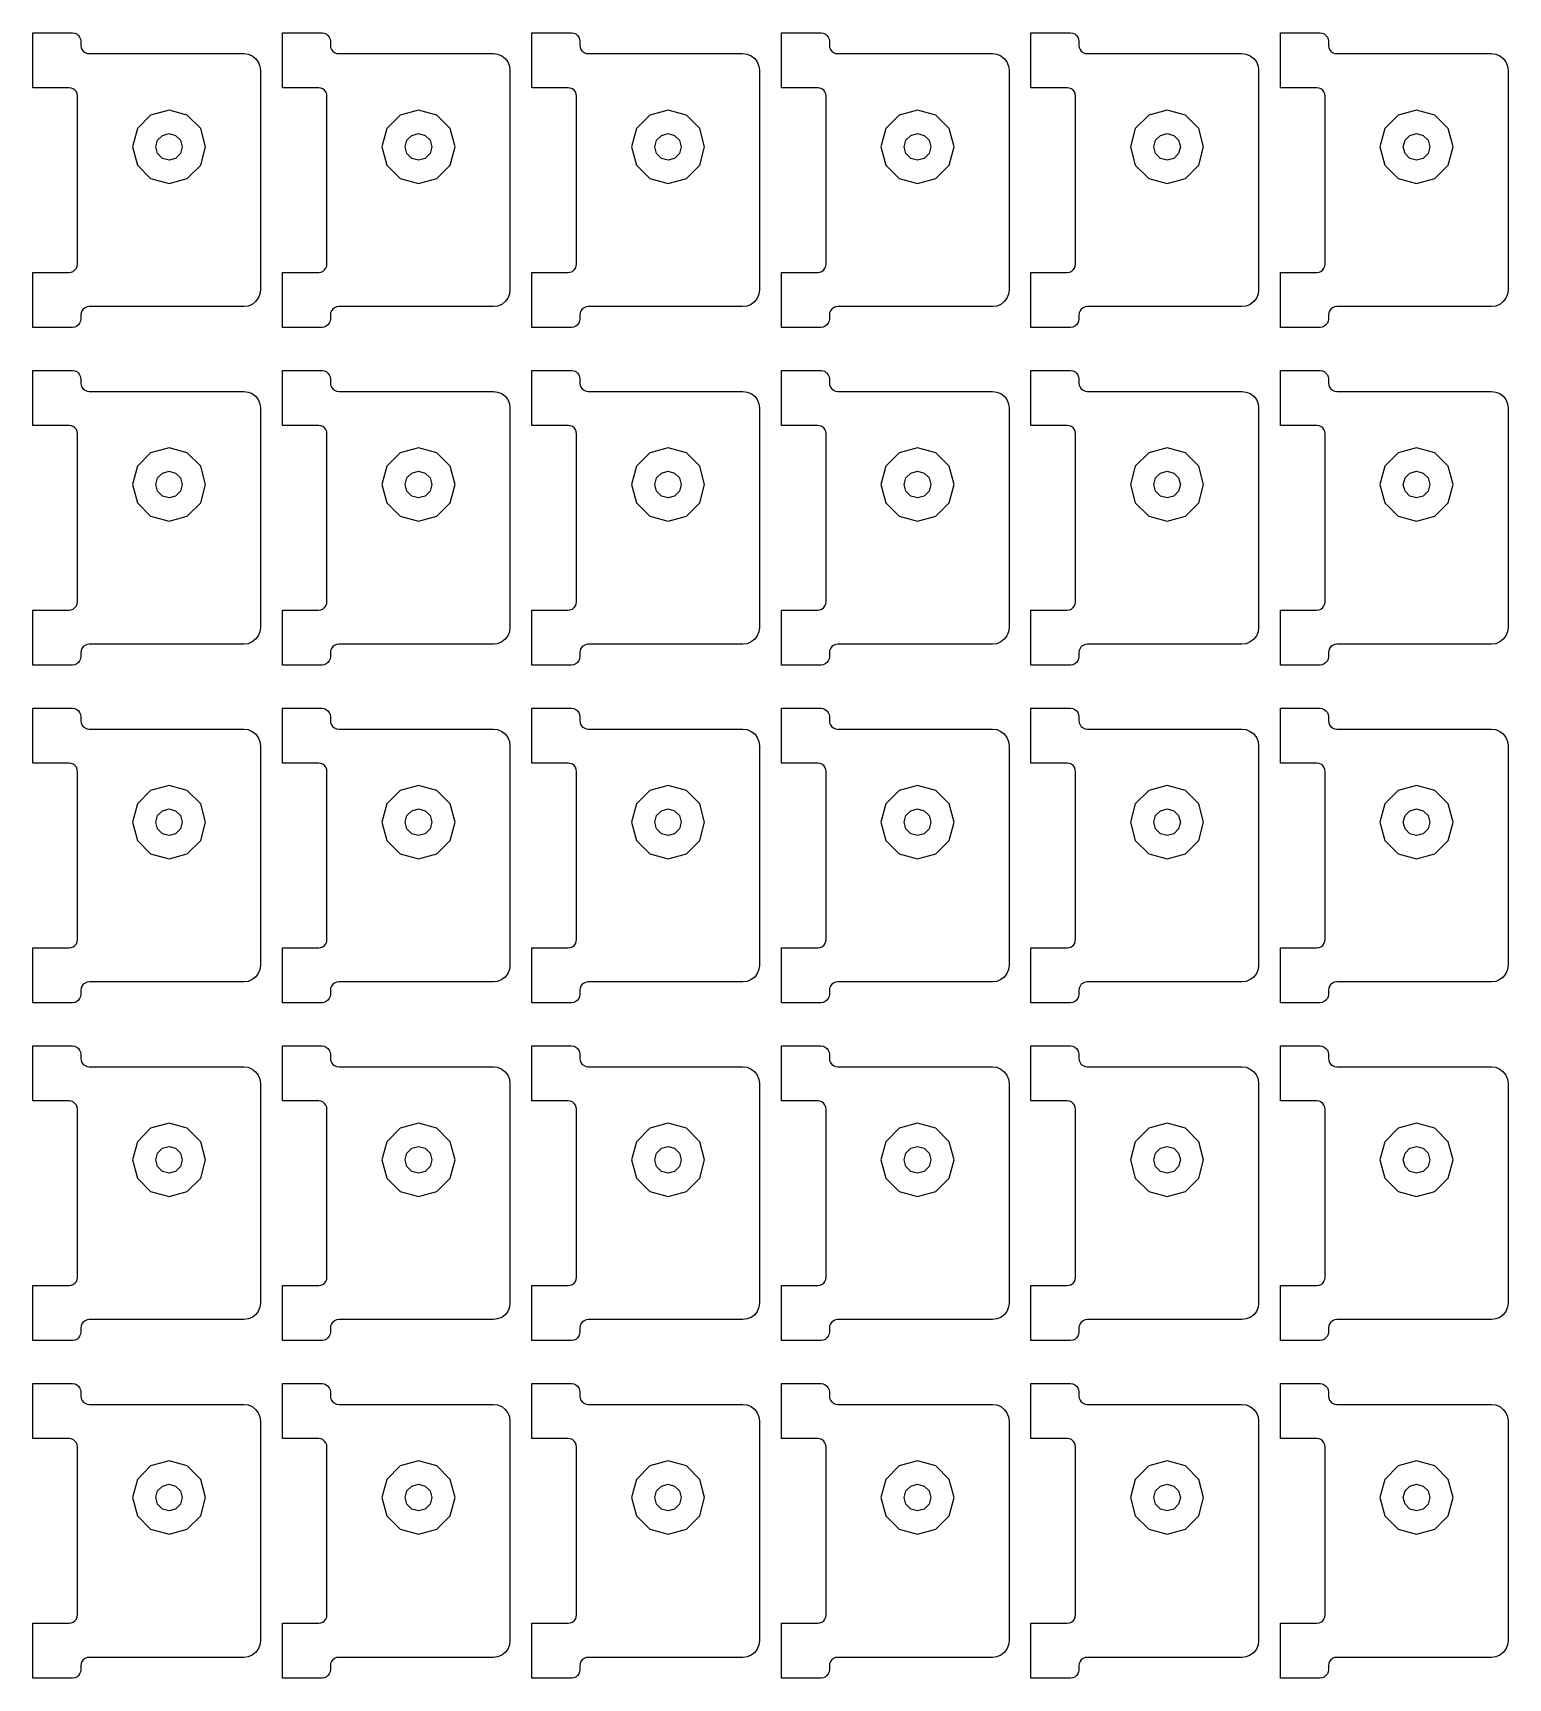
# Model space of a CAD drawing. Extents: x 11 to 212, y 11 to 212.
# Drawn here: x 157 to 167.44, y 85.08 to 96.72 of the extents above; entities that cross this region are included whole.
import ezdxf

# ---------------------------------------------------------------- set-up
doc = ezdxf.new("R2010")
doc.units = 0
doc.layers.add('G', color=7, linetype='continuous')

msp = doc.modelspace()

# ---------------------------------------------------------------- linework, layer by layer
at = {"layer": 'G'}
for points in [[(157.259, 95.024), (157.274, 95.026), (157.288, 95.031), (157.3, 95.041), (157.31, 95.053), (157.316, 95.067), (157.318, 95.082), (157.318, 96.271), (157.316, 96.286), (157.31, 96.3), (157.3, 96.312), (157.288, 96.322), (157.274, 96.327), (157.259, 96.329), (157.002, 96.329), (157.002, 96.718), (157.282, 96.718), (157.298, 96.716), (157.312, 96.71), (157.324, 96.7), (157.333, 96.688), (157.339, 96.674), (157.341, 96.659), (157.341, 96.629), (157.343, 96.614), (157.349, 96.6), (157.358, 96.588), (157.371, 96.578), (157.385, 96.573), (157.4, 96.571), (158.494, 96.571), (158.525, 96.567), (158.553, 96.555), (158.577, 96.536), (158.596, 96.512), (158.608, 96.483), (158.612, 96.453), (158.612, 94.9), (158.608, 94.87), (158.596, 94.841), (158.577, 94.817), (158.553, 94.798), (158.525, 94.786), (158.494, 94.782), (157.4, 94.782), (157.385, 94.78), (157.371, 94.774), (157.358, 94.765), (157.349, 94.753), (157.343, 94.739), (157.341, 94.724), (157.341, 94.694), (157.339, 94.679), (157.333, 94.665), (157.324, 94.653), (157.312, 94.643), (157.298, 94.637), (157.282, 94.635), (157.002, 94.635), (157.002, 95.024)], [(159.024, 95.024), (159.039, 95.026), (159.053, 95.031), (159.065, 95.041), (159.074, 95.053), (159.08, 95.067), (159.082, 95.082), (159.082, 96.271), (159.08, 96.286), (159.074, 96.3), (159.065, 96.312), (159.053, 96.322), (159.039, 96.327), (159.024, 96.329), (158.767, 96.329), (158.767, 96.718), (159.047, 96.718), (159.062, 96.716), (159.076, 96.71), (159.089, 96.7), (159.098, 96.688), (159.104, 96.674), (159.106, 96.659), (159.106, 96.629), (159.108, 96.614), (159.114, 96.6), (159.123, 96.588), (159.135, 96.578), (159.149, 96.573), (159.165, 96.571), (160.259, 96.571), (160.289, 96.567), (160.318, 96.555), (160.342, 96.536), (160.361, 96.512), (160.372, 96.483), (160.376, 96.453), (160.376, 94.9), (160.372, 94.87), (160.361, 94.841), (160.342, 94.817), (160.318, 94.798), (160.289, 94.786), (160.259, 94.782), (159.165, 94.782), (159.149, 94.78), (159.135, 94.774), (159.123, 94.765), (159.114, 94.753), (159.108, 94.739), (159.106, 94.724), (159.106, 94.694), (159.104, 94.679), (159.098, 94.665), (159.089, 94.653), (159.076, 94.643), (159.062, 94.637), (159.047, 94.635), (158.767, 94.635), (158.767, 95.024)], [(160.788, 95.024), (160.803, 95.026), (160.818, 95.031), (160.83, 95.041), (160.839, 95.053), (160.845, 95.067), (160.847, 95.082), (160.847, 96.271), (160.845, 96.286), (160.839, 96.3), (160.83, 96.312), (160.818, 96.322), (160.803, 96.327), (160.788, 96.329), (160.532, 96.329), (160.532, 96.718), (160.812, 96.718), (160.827, 96.716), (160.841, 96.71), (160.853, 96.7), (160.863, 96.688), (160.869, 96.674), (160.871, 96.659), (160.871, 96.629), (160.873, 96.614), (160.878, 96.6), (160.888, 96.588), (160.9, 96.578), (160.914, 96.573), (160.929, 96.571), (162.024, 96.571), (162.054, 96.567), (162.082, 96.555), (162.107, 96.536), (162.125, 96.512), (162.137, 96.483), (162.141, 96.453), (162.141, 94.9), (162.137, 94.87), (162.125, 94.841), (162.107, 94.817), (162.082, 94.798), (162.054, 94.786), (162.024, 94.782), (160.929, 94.782), (160.914, 94.78), (160.9, 94.774), (160.888, 94.765), (160.878, 94.753), (160.873, 94.739), (160.871, 94.724), (160.871, 94.694), (160.869, 94.679), (160.863, 94.665), (160.853, 94.653), (160.841, 94.643), (160.827, 94.637), (160.812, 94.635), (160.532, 94.635), (160.532, 95.024)], [(162.553, 95.024), (162.568, 95.026), (162.582, 95.031), (162.595, 95.041), (162.604, 95.053), (162.61, 95.067), (162.612, 95.082), (162.612, 96.271), (162.61, 96.286), (162.604, 96.3), (162.595, 96.312), (162.582, 96.322), (162.568, 96.327), (162.553, 96.329), (162.296, 96.329), (162.296, 96.718), (162.576, 96.718), (162.592, 96.716), (162.606, 96.71), (162.618, 96.7), (162.627, 96.688), (162.633, 96.674), (162.635, 96.659), (162.635, 96.629), (162.637, 96.614), (162.643, 96.6), (162.653, 96.588), (162.665, 96.578), (162.679, 96.573), (162.694, 96.571), (163.788, 96.571), (163.819, 96.567), (163.847, 96.555), (163.871, 96.536), (163.89, 96.512), (163.902, 96.483), (163.906, 96.453), (163.906, 94.9), (163.902, 94.87), (163.89, 94.841), (163.871, 94.817), (163.847, 94.798), (163.819, 94.786), (163.788, 94.782), (162.694, 94.782), (162.679, 94.78), (162.665, 94.774), (162.653, 94.765), (162.643, 94.753), (162.637, 94.739), (162.635, 94.724), (162.635, 94.694), (162.633, 94.679), (162.627, 94.665), (162.618, 94.653), (162.606, 94.643), (162.592, 94.637), (162.576, 94.635), (162.296, 94.635), (162.296, 95.024)], [(164.318, 95.024), (164.333, 95.026), (164.347, 95.031), (164.359, 95.041), (164.369, 95.053), (164.374, 95.067), (164.376, 95.082), (164.376, 96.271), (164.374, 96.286), (164.369, 96.3), (164.359, 96.312), (164.347, 96.322), (164.333, 96.327), (164.318, 96.329), (164.061, 96.329), (164.061, 96.718), (164.341, 96.718), (164.356, 96.716), (164.371, 96.71), (164.383, 96.7), (164.392, 96.688), (164.398, 96.674), (164.4, 96.659), (164.4, 96.629), (164.402, 96.614), (164.408, 96.6), (164.417, 96.588), (164.429, 96.578), (164.444, 96.573), (164.459, 96.571), (165.553, 96.571), (165.583, 96.567), (165.612, 96.555), (165.636, 96.536), (165.655, 96.512), (165.667, 96.483), (165.671, 96.453), (165.671, 94.9), (165.667, 94.87), (165.655, 94.841), (165.636, 94.817), (165.612, 94.798), (165.583, 94.786), (165.553, 94.782), (164.459, 94.782), (164.444, 94.78), (164.429, 94.774), (164.417, 94.765), (164.408, 94.753), (164.402, 94.739), (164.4, 94.724), (164.4, 94.694), (164.398, 94.679), (164.392, 94.665), (164.383, 94.653), (164.371, 94.643), (164.356, 94.637), (164.341, 94.635), (164.061, 94.635), (164.061, 95.024)], [(166.082, 95.024), (166.098, 95.026), (166.112, 95.031), (166.124, 95.041), (166.133, 95.053), (166.139, 95.067), (166.141, 95.082), (166.141, 96.271), (166.139, 96.286), (166.133, 96.3), (166.124, 96.312), (166.112, 96.322), (166.098, 96.327), (166.082, 96.329), (165.826, 96.329), (165.826, 96.718), (166.106, 96.718), (166.121, 96.716), (166.135, 96.71), (166.147, 96.7), (166.157, 96.688), (166.163, 96.674), (166.165, 96.659), (166.165, 96.629), (166.167, 96.614), (166.173, 96.6), (166.182, 96.588), (166.194, 96.578), (166.208, 96.573), (166.224, 96.571), (167.318, 96.571), (167.348, 96.567), (167.376, 96.555), (167.401, 96.536), (167.42, 96.512), (167.431, 96.483), (167.435, 96.453), (167.435, 94.9), (167.431, 94.87), (167.42, 94.841), (167.401, 94.817), (167.376, 94.798), (167.348, 94.786), (167.318, 94.782), (166.224, 94.782), (166.208, 94.78), (166.194, 94.774), (166.182, 94.765), (166.173, 94.753), (166.167, 94.739), (166.165, 94.724), (166.165, 94.694), (166.163, 94.679), (166.157, 94.665), (166.147, 94.653), (166.135, 94.643), (166.121, 94.637), (166.106, 94.635), (165.826, 94.635), (165.826, 95.024)], [(158.189, 95.782), (158.224, 95.912), (158.189, 96.041), (158.094, 96.136), (157.965, 96.171), (157.835, 96.136), (157.741, 96.041), (157.706, 95.912), (157.741, 95.782), (157.835, 95.688), (157.965, 95.653), (158.094, 95.688)], [(159.954, 95.782), (159.988, 95.912), (159.954, 96.041), (159.859, 96.136), (159.729, 96.171), (159.6, 96.136), (159.505, 96.041), (159.471, 95.912), (159.505, 95.782), (159.6, 95.688), (159.729, 95.653), (159.859, 95.688)], [(161.718, 95.782), (161.753, 95.912), (161.718, 96.041), (161.624, 96.136), (161.494, 96.171), (161.365, 96.136), (161.27, 96.041), (161.235, 95.912), (161.27, 95.782), (161.365, 95.688), (161.494, 95.653), (161.624, 95.688)], [(163.483, 95.782), (163.518, 95.912), (163.483, 96.041), (163.388, 96.136), (163.259, 96.171), (163.129, 96.136), (163.035, 96.041), (163, 95.912), (163.035, 95.782), (163.129, 95.688), (163.259, 95.653), (163.388, 95.688)], [(165.248, 95.782), (165.282, 95.912), (165.248, 96.041), (165.153, 96.136), (165.024, 96.171), (164.894, 96.136), (164.799, 96.041), (164.765, 95.912), (164.799, 95.782), (164.894, 95.688), (165.024, 95.653), (165.153, 95.688)], [(167.012, 95.782), (167.047, 95.912), (167.012, 96.041), (166.918, 96.136), (166.788, 96.171), (166.659, 96.136), (166.564, 96.041), (166.529, 95.912), (166.564, 95.782), (166.659, 95.688), (166.788, 95.653), (166.918, 95.688)], [(158.059, 95.912), (158.046, 95.865), (158.012, 95.83), (157.965, 95.818), (157.918, 95.83), (157.883, 95.865), (157.871, 95.912), (157.883, 95.959), (157.918, 95.993), (157.965, 96.006), (158.012, 95.993), (158.046, 95.959)], [(159.824, 95.912), (159.811, 95.865), (159.776, 95.83), (159.729, 95.818), (159.682, 95.83), (159.648, 95.865), (159.635, 95.912), (159.648, 95.959), (159.682, 95.993), (159.729, 96.006), (159.776, 95.993), (159.811, 95.959)], [(161.588, 95.912), (161.576, 95.865), (161.541, 95.83), (161.494, 95.818), (161.447, 95.83), (161.413, 95.865), (161.4, 95.912), (161.413, 95.959), (161.447, 95.993), (161.494, 96.006), (161.541, 95.993), (161.576, 95.959)], [(163.353, 95.912), (163.34, 95.865), (163.306, 95.83), (163.259, 95.818), (163.212, 95.83), (163.177, 95.865), (163.165, 95.912), (163.177, 95.959), (163.212, 95.993), (163.259, 96.006), (163.306, 95.993), (163.34, 95.959)], [(165.118, 95.912), (165.105, 95.865), (165.071, 95.83), (165.024, 95.818), (164.976, 95.83), (164.942, 95.865), (164.929, 95.912), (164.942, 95.959), (164.976, 95.993), (165.024, 96.006), (165.071, 95.993), (165.105, 95.959)], [(166.882, 95.912), (166.87, 95.865), (166.835, 95.83), (166.788, 95.818), (166.741, 95.83), (166.707, 95.865), (166.694, 95.912), (166.707, 95.959), (166.741, 95.993), (166.788, 96.006), (166.835, 95.993), (166.87, 95.959)], [(157.259, 92.635), (157.274, 92.637), (157.288, 92.643), (157.3, 92.653), (157.31, 92.665), (157.316, 92.679), (157.318, 92.694), (157.318, 93.882), (157.316, 93.898), (157.31, 93.912), (157.3, 93.924), (157.288, 93.933), (157.274, 93.939), (157.259, 93.941), (157.002, 93.941), (157.002, 94.329), (157.282, 94.329), (157.298, 94.327), (157.312, 94.322), (157.324, 94.312), (157.333, 94.3), (157.339, 94.286), (157.341, 94.271), (157.341, 94.241), (157.343, 94.226), (157.349, 94.212), (157.358, 94.2), (157.371, 94.19), (157.385, 94.184), (157.4, 94.182), (158.494, 94.182), (158.525, 94.178), (158.553, 94.167), (158.577, 94.148), (158.596, 94.124), (158.608, 94.095), (158.612, 94.065), (158.612, 92.512), (158.608, 92.481), (158.596, 92.453), (158.577, 92.429), (158.553, 92.41), (158.525, 92.398), (158.494, 92.394), (157.4, 92.394), (157.385, 92.392), (157.371, 92.386), (157.358, 92.377), (157.349, 92.365), (157.343, 92.351), (157.341, 92.335), (157.341, 92.306), (157.339, 92.291), (157.333, 92.276), (157.324, 92.264), (157.312, 92.255), (157.298, 92.249), (157.282, 92.247), (157.002, 92.247), (157.002, 92.635)], [(159.024, 92.635), (159.039, 92.637), (159.053, 92.643), (159.065, 92.653), (159.074, 92.665), (159.08, 92.679), (159.082, 92.694), (159.082, 93.882), (159.08, 93.898), (159.074, 93.912), (159.065, 93.924), (159.053, 93.933), (159.039, 93.939), (159.024, 93.941), (158.767, 93.941), (158.767, 94.329), (159.047, 94.329), (159.062, 94.327), (159.076, 94.322), (159.089, 94.312), (159.098, 94.3), (159.104, 94.286), (159.106, 94.271), (159.106, 94.241), (159.108, 94.226), (159.114, 94.212), (159.123, 94.2), (159.135, 94.19), (159.149, 94.184), (159.165, 94.182), (160.259, 94.182), (160.289, 94.178), (160.318, 94.167), (160.342, 94.148), (160.361, 94.124), (160.372, 94.095), (160.376, 94.065), (160.376, 92.512), (160.372, 92.481), (160.361, 92.453), (160.342, 92.429), (160.318, 92.41), (160.289, 92.398), (160.259, 92.394), (159.165, 92.394), (159.149, 92.392), (159.135, 92.386), (159.123, 92.377), (159.114, 92.365), (159.108, 92.351), (159.106, 92.335), (159.106, 92.306), (159.104, 92.291), (159.098, 92.276), (159.089, 92.264), (159.076, 92.255), (159.062, 92.249), (159.047, 92.247), (158.767, 92.247), (158.767, 92.635)], [(160.788, 92.635), (160.803, 92.637), (160.818, 92.643), (160.83, 92.653), (160.839, 92.665), (160.845, 92.679), (160.847, 92.694), (160.847, 93.882), (160.845, 93.898), (160.839, 93.912), (160.83, 93.924), (160.818, 93.933), (160.803, 93.939), (160.788, 93.941), (160.532, 93.941), (160.532, 94.329), (160.812, 94.329), (160.827, 94.327), (160.841, 94.322), (160.853, 94.312), (160.863, 94.3), (160.869, 94.286), (160.871, 94.271), (160.871, 94.241), (160.873, 94.226), (160.878, 94.212), (160.888, 94.2), (160.9, 94.19), (160.914, 94.184), (160.929, 94.182), (162.024, 94.182), (162.054, 94.178), (162.082, 94.167), (162.107, 94.148), (162.125, 94.124), (162.137, 94.095), (162.141, 94.065), (162.141, 92.512), (162.137, 92.481), (162.125, 92.453), (162.107, 92.429), (162.082, 92.41), (162.054, 92.398), (162.024, 92.394), (160.929, 92.394), (160.914, 92.392), (160.9, 92.386), (160.888, 92.377), (160.878, 92.365), (160.873, 92.351), (160.871, 92.335), (160.871, 92.306), (160.869, 92.291), (160.863, 92.276), (160.853, 92.264), (160.841, 92.255), (160.827, 92.249), (160.812, 92.247), (160.532, 92.247), (160.532, 92.635)], [(162.553, 92.635), (162.568, 92.637), (162.582, 92.643), (162.595, 92.653), (162.604, 92.665), (162.61, 92.679), (162.612, 92.694), (162.612, 93.882), (162.61, 93.898), (162.604, 93.912), (162.595, 93.924), (162.582, 93.933), (162.568, 93.939), (162.553, 93.941), (162.296, 93.941), (162.296, 94.329), (162.576, 94.329), (162.592, 94.327), (162.606, 94.322), (162.618, 94.312), (162.627, 94.3), (162.633, 94.286), (162.635, 94.271), (162.635, 94.241), (162.637, 94.226), (162.643, 94.212), (162.653, 94.2), (162.665, 94.19), (162.679, 94.184), (162.694, 94.182), (163.788, 94.182), (163.819, 94.178), (163.847, 94.167), (163.871, 94.148), (163.89, 94.124), (163.902, 94.095), (163.906, 94.065), (163.906, 92.512), (163.902, 92.481), (163.89, 92.453), (163.871, 92.429), (163.847, 92.41), (163.819, 92.398), (163.788, 92.394), (162.694, 92.394), (162.679, 92.392), (162.665, 92.386), (162.653, 92.377), (162.643, 92.365), (162.637, 92.351), (162.635, 92.335), (162.635, 92.306), (162.633, 92.291), (162.627, 92.276), (162.618, 92.264), (162.606, 92.255), (162.592, 92.249), (162.576, 92.247), (162.296, 92.247), (162.296, 92.635)], [(164.318, 92.635), (164.333, 92.637), (164.347, 92.643), (164.359, 92.653), (164.369, 92.665), (164.374, 92.679), (164.376, 92.694), (164.376, 93.882), (164.374, 93.898), (164.369, 93.912), (164.359, 93.924), (164.347, 93.933), (164.333, 93.939), (164.318, 93.941), (164.061, 93.941), (164.061, 94.329), (164.341, 94.329), (164.356, 94.327), (164.371, 94.322), (164.383, 94.312), (164.392, 94.3), (164.398, 94.286), (164.4, 94.271), (164.4, 94.241), (164.402, 94.226), (164.408, 94.212), (164.417, 94.2), (164.429, 94.19), (164.444, 94.184), (164.459, 94.182), (165.553, 94.182), (165.583, 94.178), (165.612, 94.167), (165.636, 94.148), (165.655, 94.124), (165.667, 94.095), (165.671, 94.065), (165.671, 92.512), (165.667, 92.481), (165.655, 92.453), (165.636, 92.429), (165.612, 92.41), (165.583, 92.398), (165.553, 92.394), (164.459, 92.394), (164.444, 92.392), (164.429, 92.386), (164.417, 92.377), (164.408, 92.365), (164.402, 92.351), (164.4, 92.335), (164.4, 92.306), (164.398, 92.291), (164.392, 92.276), (164.383, 92.264), (164.371, 92.255), (164.356, 92.249), (164.341, 92.247), (164.061, 92.247), (164.061, 92.635)], [(166.082, 92.635), (166.098, 92.637), (166.112, 92.643), (166.124, 92.653), (166.133, 92.665), (166.139, 92.679), (166.141, 92.694), (166.141, 93.882), (166.139, 93.898), (166.133, 93.912), (166.124, 93.924), (166.112, 93.933), (166.098, 93.939), (166.082, 93.941), (165.826, 93.941), (165.826, 94.329), (166.106, 94.329), (166.121, 94.327), (166.135, 94.322), (166.147, 94.312), (166.157, 94.3), (166.163, 94.286), (166.165, 94.271), (166.165, 94.241), (166.167, 94.226), (166.173, 94.212), (166.182, 94.2), (166.194, 94.19), (166.208, 94.184), (166.224, 94.182), (167.318, 94.182), (167.348, 94.178), (167.376, 94.167), (167.401, 94.148), (167.42, 94.124), (167.431, 94.095), (167.435, 94.065), (167.435, 92.512), (167.431, 92.481), (167.42, 92.453), (167.401, 92.429), (167.376, 92.41), (167.348, 92.398), (167.318, 92.394), (166.224, 92.394), (166.208, 92.392), (166.194, 92.386), (166.182, 92.377), (166.173, 92.365), (166.167, 92.351), (166.165, 92.335), (166.165, 92.306), (166.163, 92.291), (166.157, 92.276), (166.147, 92.264), (166.135, 92.255), (166.121, 92.249), (166.106, 92.247), (165.826, 92.247), (165.826, 92.635)], [(158.189, 93.394), (158.224, 93.524), (158.189, 93.653), (158.094, 93.748), (157.965, 93.782), (157.835, 93.748), (157.741, 93.653), (157.706, 93.524), (157.741, 93.394), (157.835, 93.299), (157.965, 93.265), (158.094, 93.299)], [(159.954, 93.394), (159.988, 93.524), (159.954, 93.653), (159.859, 93.748), (159.729, 93.782), (159.6, 93.748), (159.505, 93.653), (159.471, 93.524), (159.505, 93.394), (159.6, 93.299), (159.729, 93.265), (159.859, 93.299)], [(161.718, 93.394), (161.753, 93.524), (161.718, 93.653), (161.624, 93.748), (161.494, 93.782), (161.365, 93.748), (161.27, 93.653), (161.235, 93.524), (161.27, 93.394), (161.365, 93.299), (161.494, 93.265), (161.624, 93.299)], [(163.483, 93.394), (163.518, 93.524), (163.483, 93.653), (163.388, 93.748), (163.259, 93.782), (163.129, 93.748), (163.035, 93.653), (163, 93.524), (163.035, 93.394), (163.129, 93.299), (163.259, 93.265), (163.388, 93.299)], [(165.248, 93.394), (165.282, 93.524), (165.248, 93.653), (165.153, 93.748), (165.024, 93.782), (164.894, 93.748), (164.799, 93.653), (164.765, 93.524), (164.799, 93.394), (164.894, 93.299), (165.024, 93.265), (165.153, 93.299)], [(167.012, 93.394), (167.047, 93.524), (167.012, 93.653), (166.918, 93.748), (166.788, 93.782), (166.659, 93.748), (166.564, 93.653), (166.529, 93.524), (166.564, 93.394), (166.659, 93.299), (166.788, 93.265), (166.918, 93.299)], [(158.059, 93.524), (158.046, 93.476), (158.012, 93.442), (157.965, 93.429), (157.918, 93.442), (157.883, 93.476), (157.871, 93.524), (157.883, 93.571), (157.918, 93.605), (157.965, 93.618), (158.012, 93.605), (158.046, 93.571)], [(159.824, 93.524), (159.811, 93.476), (159.776, 93.442), (159.729, 93.429), (159.682, 93.442), (159.648, 93.476), (159.635, 93.524), (159.648, 93.571), (159.682, 93.605), (159.729, 93.618), (159.776, 93.605), (159.811, 93.571)], [(161.588, 93.524), (161.576, 93.476), (161.541, 93.442), (161.494, 93.429), (161.447, 93.442), (161.413, 93.476), (161.4, 93.524), (161.413, 93.571), (161.447, 93.605), (161.494, 93.618), (161.541, 93.605), (161.576, 93.571)], [(163.353, 93.524), (163.34, 93.476), (163.306, 93.442), (163.259, 93.429), (163.212, 93.442), (163.177, 93.476), (163.165, 93.524), (163.177, 93.571), (163.212, 93.605), (163.259, 93.618), (163.306, 93.605), (163.34, 93.571)], [(165.118, 93.524), (165.105, 93.476), (165.071, 93.442), (165.024, 93.429), (164.976, 93.442), (164.942, 93.476), (164.929, 93.524), (164.942, 93.571), (164.976, 93.605), (165.024, 93.618), (165.071, 93.605), (165.105, 93.571)], [(166.882, 93.524), (166.87, 93.476), (166.835, 93.442), (166.788, 93.429), (166.741, 93.442), (166.707, 93.476), (166.694, 93.524), (166.707, 93.571), (166.741, 93.605), (166.788, 93.618), (166.835, 93.605), (166.87, 93.571)], [(157.259, 90.247), (157.274, 90.249), (157.288, 90.255), (157.3, 90.264), (157.31, 90.276), (157.316, 90.291), (157.318, 90.306), (157.318, 91.494), (157.316, 91.509), (157.31, 91.524), (157.3, 91.536), (157.288, 91.545), (157.274, 91.551), (157.259, 91.553), (157.002, 91.553), (157.002, 91.941), (157.282, 91.941), (157.298, 91.939), (157.312, 91.933), (157.324, 91.924), (157.333, 91.912), (157.339, 91.898), (157.341, 91.882), (157.341, 91.853), (157.343, 91.838), (157.349, 91.824), (157.358, 91.811), (157.371, 91.802), (157.385, 91.796), (157.4, 91.794), (158.494, 91.794), (158.525, 91.79), (158.553, 91.778), (158.577, 91.76), (158.596, 91.735), (158.608, 91.707), (158.612, 91.676), (158.612, 90.124), (158.608, 90.093), (158.596, 90.065), (158.577, 90.04), (158.553, 90.022), (158.525, 90.01), (158.494, 90.006), (157.4, 90.006), (157.385, 90.004), (157.371, 89.998), (157.358, 89.989), (157.349, 89.976), (157.343, 89.962), (157.341, 89.947), (157.341, 89.918), (157.339, 89.902), (157.333, 89.888), (157.324, 89.876), (157.312, 89.867), (157.298, 89.861), (157.282, 89.859), (157.002, 89.859), (157.002, 90.247)], [(159.024, 90.247), (159.039, 90.249), (159.053, 90.255), (159.065, 90.264), (159.074, 90.276), (159.08, 90.291), (159.082, 90.306), (159.082, 91.494), (159.08, 91.509), (159.074, 91.524), (159.065, 91.536), (159.053, 91.545), (159.039, 91.551), (159.024, 91.553), (158.767, 91.553), (158.767, 91.941), (159.047, 91.941), (159.062, 91.939), (159.076, 91.933), (159.089, 91.924), (159.098, 91.912), (159.104, 91.898), (159.106, 91.882), (159.106, 91.853), (159.108, 91.838), (159.114, 91.824), (159.123, 91.811), (159.135, 91.802), (159.149, 91.796), (159.165, 91.794), (160.259, 91.794), (160.289, 91.79), (160.318, 91.778), (160.342, 91.76), (160.361, 91.735), (160.372, 91.707), (160.376, 91.676), (160.376, 90.124), (160.372, 90.093), (160.361, 90.065), (160.342, 90.04), (160.318, 90.022), (160.289, 90.01), (160.259, 90.006), (159.165, 90.006), (159.149, 90.004), (159.135, 89.998), (159.123, 89.989), (159.114, 89.976), (159.108, 89.962), (159.106, 89.947), (159.106, 89.918), (159.104, 89.902), (159.098, 89.888), (159.089, 89.876), (159.076, 89.867), (159.062, 89.861), (159.047, 89.859), (158.767, 89.859), (158.767, 90.247)], [(160.788, 90.247), (160.803, 90.249), (160.818, 90.255), (160.83, 90.264), (160.839, 90.276), (160.845, 90.291), (160.847, 90.306), (160.847, 91.494), (160.845, 91.509), (160.839, 91.524), (160.83, 91.536), (160.818, 91.545), (160.803, 91.551), (160.788, 91.553), (160.532, 91.553), (160.532, 91.941), (160.812, 91.941), (160.827, 91.939), (160.841, 91.933), (160.853, 91.924), (160.863, 91.912), (160.869, 91.898), (160.871, 91.882), (160.871, 91.853), (160.873, 91.838), (160.878, 91.824), (160.888, 91.811), (160.9, 91.802), (160.914, 91.796), (160.929, 91.794), (162.024, 91.794), (162.054, 91.79), (162.082, 91.778), (162.107, 91.76), (162.125, 91.735), (162.137, 91.707), (162.141, 91.676), (162.141, 90.124), (162.137, 90.093), (162.125, 90.065), (162.107, 90.04), (162.082, 90.022), (162.054, 90.01), (162.024, 90.006), (160.929, 90.006), (160.914, 90.004), (160.9, 89.998), (160.888, 89.989), (160.878, 89.976), (160.873, 89.962), (160.871, 89.947), (160.871, 89.918), (160.869, 89.902), (160.863, 89.888), (160.853, 89.876), (160.841, 89.867), (160.827, 89.861), (160.812, 89.859), (160.532, 89.859), (160.532, 90.247)], [(162.553, 90.247), (162.568, 90.249), (162.582, 90.255), (162.595, 90.264), (162.604, 90.276), (162.61, 90.291), (162.612, 90.306), (162.612, 91.494), (162.61, 91.509), (162.604, 91.524), (162.595, 91.536), (162.582, 91.545), (162.568, 91.551), (162.553, 91.553), (162.296, 91.553), (162.296, 91.941), (162.576, 91.941), (162.592, 91.939), (162.606, 91.933), (162.618, 91.924), (162.627, 91.912), (162.633, 91.898), (162.635, 91.882), (162.635, 91.853), (162.637, 91.838), (162.643, 91.824), (162.653, 91.811), (162.665, 91.802), (162.679, 91.796), (162.694, 91.794), (163.788, 91.794), (163.819, 91.79), (163.847, 91.778), (163.871, 91.76), (163.89, 91.735), (163.902, 91.707), (163.906, 91.676), (163.906, 90.124), (163.902, 90.093), (163.89, 90.065), (163.871, 90.04), (163.847, 90.022), (163.819, 90.01), (163.788, 90.006), (162.694, 90.006), (162.679, 90.004), (162.665, 89.998), (162.653, 89.989), (162.643, 89.976), (162.637, 89.962), (162.635, 89.947), (162.635, 89.918), (162.633, 89.902), (162.627, 89.888), (162.618, 89.876), (162.606, 89.867), (162.592, 89.861), (162.576, 89.859), (162.296, 89.859), (162.296, 90.247)], [(164.318, 90.247), (164.333, 90.249), (164.347, 90.255), (164.359, 90.264), (164.369, 90.276), (164.374, 90.291), (164.376, 90.306), (164.376, 91.494), (164.374, 91.509), (164.369, 91.524), (164.359, 91.536), (164.347, 91.545), (164.333, 91.551), (164.318, 91.553), (164.061, 91.553), (164.061, 91.941), (164.341, 91.941), (164.356, 91.939), (164.371, 91.933), (164.383, 91.924), (164.392, 91.912), (164.398, 91.898), (164.4, 91.882), (164.4, 91.853), (164.402, 91.838), (164.408, 91.824), (164.417, 91.811), (164.429, 91.802), (164.444, 91.796), (164.459, 91.794), (165.553, 91.794), (165.583, 91.79), (165.612, 91.778), (165.636, 91.76), (165.655, 91.735), (165.667, 91.707), (165.671, 91.676), (165.671, 90.124), (165.667, 90.093), (165.655, 90.065), (165.636, 90.04), (165.612, 90.022), (165.583, 90.01), (165.553, 90.006), (164.459, 90.006), (164.444, 90.004), (164.429, 89.998), (164.417, 89.989), (164.408, 89.976), (164.402, 89.962), (164.4, 89.947), (164.4, 89.918), (164.398, 89.902), (164.392, 89.888), (164.383, 89.876), (164.371, 89.867), (164.356, 89.861), (164.341, 89.859), (164.061, 89.859), (164.061, 90.247)], [(166.082, 90.247), (166.098, 90.249), (166.112, 90.255), (166.124, 90.264), (166.133, 90.276), (166.139, 90.291), (166.141, 90.306), (166.141, 91.494), (166.139, 91.509), (166.133, 91.524), (166.124, 91.536), (166.112, 91.545), (166.098, 91.551), (166.082, 91.553), (165.826, 91.553), (165.826, 91.941), (166.106, 91.941), (166.121, 91.939), (166.135, 91.933), (166.147, 91.924), (166.157, 91.912), (166.163, 91.898), (166.165, 91.882), (166.165, 91.853), (166.167, 91.838), (166.173, 91.824), (166.182, 91.811), (166.194, 91.802), (166.208, 91.796), (166.224, 91.794), (167.318, 91.794), (167.348, 91.79), (167.376, 91.778), (167.401, 91.76), (167.42, 91.735), (167.431, 91.707), (167.435, 91.676), (167.435, 90.124), (167.431, 90.093), (167.42, 90.065), (167.401, 90.04), (167.376, 90.022), (167.348, 90.01), (167.318, 90.006), (166.224, 90.006), (166.208, 90.004), (166.194, 89.998), (166.182, 89.989), (166.173, 89.976), (166.167, 89.962), (166.165, 89.947), (166.165, 89.918), (166.163, 89.902), (166.157, 89.888), (166.147, 89.876), (166.135, 89.867), (166.121, 89.861), (166.106, 89.859), (165.826, 89.859), (165.826, 90.247)], [(158.189, 91.006), (158.224, 91.135), (158.189, 91.265), (158.094, 91.359), (157.965, 91.394), (157.835, 91.359), (157.741, 91.265), (157.706, 91.135), (157.741, 91.006), (157.835, 90.911), (157.965, 90.876), (158.094, 90.911)], [(159.954, 91.006), (159.988, 91.135), (159.954, 91.265), (159.859, 91.359), (159.729, 91.394), (159.6, 91.359), (159.505, 91.265), (159.471, 91.135), (159.505, 91.006), (159.6, 90.911), (159.729, 90.876), (159.859, 90.911)], [(161.718, 91.006), (161.753, 91.135), (161.718, 91.265), (161.624, 91.359), (161.494, 91.394), (161.365, 91.359), (161.27, 91.265), (161.235, 91.135), (161.27, 91.006), (161.365, 90.911), (161.494, 90.876), (161.624, 90.911)], [(163.483, 91.006), (163.518, 91.135), (163.483, 91.265), (163.388, 91.359), (163.259, 91.394), (163.129, 91.359), (163.035, 91.265), (163, 91.135), (163.035, 91.006), (163.129, 90.911), (163.259, 90.876), (163.388, 90.911)], [(165.248, 91.006), (165.282, 91.135), (165.248, 91.265), (165.153, 91.359), (165.024, 91.394), (164.894, 91.359), (164.799, 91.265), (164.765, 91.135), (164.799, 91.006), (164.894, 90.911), (165.024, 90.876), (165.153, 90.911)], [(167.012, 91.006), (167.047, 91.135), (167.012, 91.265), (166.918, 91.359), (166.788, 91.394), (166.659, 91.359), (166.564, 91.265), (166.529, 91.135), (166.564, 91.006), (166.659, 90.911), (166.788, 90.876), (166.918, 90.911)], [(158.059, 91.135), (158.046, 91.088), (158.012, 91.054), (157.965, 91.041), (157.918, 91.054), (157.883, 91.088), (157.871, 91.135), (157.883, 91.182), (157.918, 91.217), (157.965, 91.229), (158.012, 91.217), (158.046, 91.182)], [(159.824, 91.135), (159.811, 91.088), (159.776, 91.054), (159.729, 91.041), (159.682, 91.054), (159.648, 91.088), (159.635, 91.135), (159.648, 91.182), (159.682, 91.217), (159.729, 91.229), (159.776, 91.217), (159.811, 91.182)], [(161.588, 91.135), (161.576, 91.088), (161.541, 91.054), (161.494, 91.041), (161.447, 91.054), (161.413, 91.088), (161.4, 91.135), (161.413, 91.182), (161.447, 91.217), (161.494, 91.229), (161.541, 91.217), (161.576, 91.182)], [(163.353, 91.135), (163.34, 91.088), (163.306, 91.054), (163.259, 91.041), (163.212, 91.054), (163.177, 91.088), (163.165, 91.135), (163.177, 91.182), (163.212, 91.217), (163.259, 91.229), (163.306, 91.217), (163.34, 91.182)], [(165.118, 91.135), (165.105, 91.088), (165.071, 91.054), (165.024, 91.041), (164.976, 91.054), (164.942, 91.088), (164.929, 91.135), (164.942, 91.182), (164.976, 91.217), (165.024, 91.229), (165.071, 91.217), (165.105, 91.182)], [(166.882, 91.135), (166.87, 91.088), (166.835, 91.054), (166.788, 91.041), (166.741, 91.054), (166.707, 91.088), (166.694, 91.135), (166.707, 91.182), (166.741, 91.217), (166.788, 91.229), (166.835, 91.217), (166.87, 91.182)], [(157.259, 87.859), (157.274, 87.861), (157.288, 87.867), (157.3, 87.876), (157.31, 87.888), (157.316, 87.902), (157.318, 87.918), (157.318, 89.106), (157.316, 89.121), (157.31, 89.135), (157.3, 89.147), (157.288, 89.157), (157.274, 89.163), (157.259, 89.165), (157.002, 89.165), (157.002, 89.553), (157.282, 89.553), (157.298, 89.551), (157.312, 89.545), (157.324, 89.536), (157.333, 89.524), (157.339, 89.509), (157.341, 89.494), (157.341, 89.465), (157.343, 89.449), (157.349, 89.435), (157.358, 89.423), (157.371, 89.414), (157.385, 89.408), (157.4, 89.406), (158.494, 89.406), (158.525, 89.402), (158.553, 89.39), (158.577, 89.371), (158.596, 89.347), (158.608, 89.319), (158.612, 89.288), (158.612, 87.735), (158.608, 87.705), (158.596, 87.676), (158.577, 87.652), (158.553, 87.633), (158.525, 87.622), (158.494, 87.618), (157.4, 87.618), (157.385, 87.616), (157.371, 87.61), (157.358, 87.6), (157.349, 87.588), (157.343, 87.574), (157.341, 87.559), (157.341, 87.529), (157.339, 87.514), (157.333, 87.5), (157.324, 87.488), (157.312, 87.478), (157.298, 87.473), (157.282, 87.471), (157.002, 87.471), (157.002, 87.859)], [(159.024, 87.859), (159.039, 87.861), (159.053, 87.867), (159.065, 87.876), (159.074, 87.888), (159.08, 87.902), (159.082, 87.918), (159.082, 89.106), (159.08, 89.121), (159.074, 89.135), (159.065, 89.147), (159.053, 89.157), (159.039, 89.163), (159.024, 89.165), (158.767, 89.165), (158.767, 89.553), (159.047, 89.553), (159.062, 89.551), (159.076, 89.545), (159.089, 89.536), (159.098, 89.524), (159.104, 89.509), (159.106, 89.494), (159.106, 89.465), (159.108, 89.449), (159.114, 89.435), (159.123, 89.423), (159.135, 89.414), (159.149, 89.408), (159.165, 89.406), (160.259, 89.406), (160.289, 89.402), (160.318, 89.39), (160.342, 89.371), (160.361, 89.347), (160.372, 89.319), (160.376, 89.288), (160.376, 87.735), (160.372, 87.705), (160.361, 87.676), (160.342, 87.652), (160.318, 87.633), (160.289, 87.622), (160.259, 87.618), (159.165, 87.618), (159.149, 87.616), (159.135, 87.61), (159.123, 87.6), (159.114, 87.588), (159.108, 87.574), (159.106, 87.559), (159.106, 87.529), (159.104, 87.514), (159.098, 87.5), (159.089, 87.488), (159.076, 87.478), (159.062, 87.473), (159.047, 87.471), (158.767, 87.471), (158.767, 87.859)], [(160.788, 87.859), (160.803, 87.861), (160.818, 87.867), (160.83, 87.876), (160.839, 87.888), (160.845, 87.902), (160.847, 87.918), (160.847, 89.106), (160.845, 89.121), (160.839, 89.135), (160.83, 89.147), (160.818, 89.157), (160.803, 89.163), (160.788, 89.165), (160.532, 89.165), (160.532, 89.553), (160.812, 89.553), (160.827, 89.551), (160.841, 89.545), (160.853, 89.536), (160.863, 89.524), (160.869, 89.509), (160.871, 89.494), (160.871, 89.465), (160.873, 89.449), (160.878, 89.435), (160.888, 89.423), (160.9, 89.414), (160.914, 89.408), (160.929, 89.406), (162.024, 89.406), (162.054, 89.402), (162.082, 89.39), (162.107, 89.371), (162.125, 89.347), (162.137, 89.319), (162.141, 89.288), (162.141, 87.735), (162.137, 87.705), (162.125, 87.676), (162.107, 87.652), (162.082, 87.633), (162.054, 87.622), (162.024, 87.618), (160.929, 87.618), (160.914, 87.616), (160.9, 87.61), (160.888, 87.6), (160.878, 87.588), (160.873, 87.574), (160.871, 87.559), (160.871, 87.529), (160.869, 87.514), (160.863, 87.5), (160.853, 87.488), (160.841, 87.478), (160.827, 87.473), (160.812, 87.471), (160.532, 87.471), (160.532, 87.859)], [(162.553, 87.859), (162.568, 87.861), (162.582, 87.867), (162.595, 87.876), (162.604, 87.888), (162.61, 87.902), (162.612, 87.918), (162.612, 89.106), (162.61, 89.121), (162.604, 89.135), (162.595, 89.147), (162.582, 89.157), (162.568, 89.163), (162.553, 89.165), (162.296, 89.165), (162.296, 89.553), (162.576, 89.553), (162.592, 89.551), (162.606, 89.545), (162.618, 89.536), (162.627, 89.524), (162.633, 89.509), (162.635, 89.494), (162.635, 89.465), (162.637, 89.449), (162.643, 89.435), (162.653, 89.423), (162.665, 89.414), (162.679, 89.408), (162.694, 89.406), (163.788, 89.406), (163.819, 89.402), (163.847, 89.39), (163.871, 89.371), (163.89, 89.347), (163.902, 89.319), (163.906, 89.288), (163.906, 87.735), (163.902, 87.705), (163.89, 87.676), (163.871, 87.652), (163.847, 87.633), (163.819, 87.622), (163.788, 87.618), (162.694, 87.618), (162.679, 87.616), (162.665, 87.61), (162.653, 87.6), (162.643, 87.588), (162.637, 87.574), (162.635, 87.559), (162.635, 87.529), (162.633, 87.514), (162.627, 87.5), (162.618, 87.488), (162.606, 87.478), (162.592, 87.473), (162.576, 87.471), (162.296, 87.471), (162.296, 87.859)], [(164.318, 87.859), (164.333, 87.861), (164.347, 87.867), (164.359, 87.876), (164.369, 87.888), (164.374, 87.902), (164.376, 87.918), (164.376, 89.106), (164.374, 89.121), (164.369, 89.135), (164.359, 89.147), (164.347, 89.157), (164.333, 89.163), (164.318, 89.165), (164.061, 89.165), (164.061, 89.553), (164.341, 89.553), (164.356, 89.551), (164.371, 89.545), (164.383, 89.536), (164.392, 89.524), (164.398, 89.509), (164.4, 89.494), (164.4, 89.465), (164.402, 89.449), (164.408, 89.435), (164.417, 89.423), (164.429, 89.414), (164.444, 89.408), (164.459, 89.406), (165.553, 89.406), (165.583, 89.402), (165.612, 89.39), (165.636, 89.371), (165.655, 89.347), (165.667, 89.319), (165.671, 89.288), (165.671, 87.735), (165.667, 87.705), (165.655, 87.676), (165.636, 87.652), (165.612, 87.633), (165.583, 87.622), (165.553, 87.618), (164.459, 87.618), (164.444, 87.616), (164.429, 87.61), (164.417, 87.6), (164.408, 87.588), (164.402, 87.574), (164.4, 87.559), (164.4, 87.529), (164.398, 87.514), (164.392, 87.5), (164.383, 87.488), (164.371, 87.478), (164.356, 87.473), (164.341, 87.471), (164.061, 87.471), (164.061, 87.859)], [(166.082, 87.859), (166.098, 87.861), (166.112, 87.867), (166.124, 87.876), (166.133, 87.888), (166.139, 87.902), (166.141, 87.918), (166.141, 89.106), (166.139, 89.121), (166.133, 89.135), (166.124, 89.147), (166.112, 89.157), (166.098, 89.163), (166.082, 89.165), (165.826, 89.165), (165.826, 89.553), (166.106, 89.553), (166.121, 89.551), (166.135, 89.545), (166.147, 89.536), (166.157, 89.524), (166.163, 89.509), (166.165, 89.494), (166.165, 89.465), (166.167, 89.449), (166.173, 89.435), (166.182, 89.423), (166.194, 89.414), (166.208, 89.408), (166.224, 89.406), (167.318, 89.406), (167.348, 89.402), (167.376, 89.39), (167.401, 89.371), (167.42, 89.347), (167.431, 89.319), (167.435, 89.288), (167.435, 87.735), (167.431, 87.705), (167.42, 87.676), (167.401, 87.652), (167.376, 87.633), (167.348, 87.622), (167.318, 87.618), (166.224, 87.618), (166.208, 87.616), (166.194, 87.61), (166.182, 87.6), (166.173, 87.588), (166.167, 87.574), (166.165, 87.559), (166.165, 87.529), (166.163, 87.514), (166.157, 87.5), (166.147, 87.488), (166.135, 87.478), (166.121, 87.473), (166.106, 87.471), (165.826, 87.471), (165.826, 87.859)], [(158.189, 88.618), (158.224, 88.747), (158.189, 88.876), (158.094, 88.971), (157.965, 89.006), (157.835, 88.971), (157.741, 88.876), (157.706, 88.747), (157.741, 88.618), (157.835, 88.523), (157.965, 88.488), (158.094, 88.523)], [(159.954, 88.618), (159.988, 88.747), (159.954, 88.876), (159.859, 88.971), (159.729, 89.006), (159.6, 88.971), (159.505, 88.876), (159.471, 88.747), (159.505, 88.618), (159.6, 88.523), (159.729, 88.488), (159.859, 88.523)], [(161.718, 88.618), (161.753, 88.747), (161.718, 88.876), (161.624, 88.971), (161.494, 89.006), (161.365, 88.971), (161.27, 88.876), (161.235, 88.747), (161.27, 88.618), (161.365, 88.523), (161.494, 88.488), (161.624, 88.523)], [(163.483, 88.618), (163.518, 88.747), (163.483, 88.876), (163.388, 88.971), (163.259, 89.006), (163.129, 88.971), (163.035, 88.876), (163, 88.747), (163.035, 88.618), (163.129, 88.523), (163.259, 88.488), (163.388, 88.523)], [(165.248, 88.618), (165.282, 88.747), (165.248, 88.876), (165.153, 88.971), (165.024, 89.006), (164.894, 88.971), (164.799, 88.876), (164.765, 88.747), (164.799, 88.618), (164.894, 88.523), (165.024, 88.488), (165.153, 88.523)], [(167.012, 88.618), (167.047, 88.747), (167.012, 88.876), (166.918, 88.971), (166.788, 89.006), (166.659, 88.971), (166.564, 88.876), (166.529, 88.747), (166.564, 88.618), (166.659, 88.523), (166.788, 88.488), (166.918, 88.523)], [(158.059, 88.747), (158.046, 88.7), (158.012, 88.666), (157.965, 88.653), (157.918, 88.666), (157.883, 88.7), (157.871, 88.747), (157.883, 88.794), (157.918, 88.829), (157.965, 88.841), (158.012, 88.829), (158.046, 88.794)], [(159.824, 88.747), (159.811, 88.7), (159.776, 88.666), (159.729, 88.653), (159.682, 88.666), (159.648, 88.7), (159.635, 88.747), (159.648, 88.794), (159.682, 88.829), (159.729, 88.841), (159.776, 88.829), (159.811, 88.794)], [(161.588, 88.747), (161.576, 88.7), (161.541, 88.666), (161.494, 88.653), (161.447, 88.666), (161.413, 88.7), (161.4, 88.747), (161.413, 88.794), (161.447, 88.829), (161.494, 88.841), (161.541, 88.829), (161.576, 88.794)], [(163.353, 88.747), (163.34, 88.7), (163.306, 88.666), (163.259, 88.653), (163.212, 88.666), (163.177, 88.7), (163.165, 88.747), (163.177, 88.794), (163.212, 88.829), (163.259, 88.841), (163.306, 88.829), (163.34, 88.794)], [(165.118, 88.747), (165.105, 88.7), (165.071, 88.666), (165.024, 88.653), (164.976, 88.666), (164.942, 88.7), (164.929, 88.747), (164.942, 88.794), (164.976, 88.829), (165.024, 88.841), (165.071, 88.829), (165.105, 88.794)], [(166.882, 88.747), (166.87, 88.7), (166.835, 88.666), (166.788, 88.653), (166.741, 88.666), (166.707, 88.7), (166.694, 88.747), (166.707, 88.794), (166.741, 88.829), (166.788, 88.841), (166.835, 88.829), (166.87, 88.794)], [(157.259, 85.471), (157.274, 85.473), (157.288, 85.478), (157.3, 85.488), (157.31, 85.5), (157.316, 85.514), (157.318, 85.529), (157.318, 86.718), (157.316, 86.733), (157.31, 86.747), (157.3, 86.759), (157.288, 86.769), (157.274, 86.774), (157.259, 86.776), (157.002, 86.776), (157.002, 87.165), (157.282, 87.165), (157.298, 87.163), (157.312, 87.157), (157.324, 87.147), (157.333, 87.135), (157.339, 87.121), (157.341, 87.106), (157.341, 87.076), (157.343, 87.061), (157.349, 87.047), (157.358, 87.035), (157.371, 87.026), (157.385, 87.02), (157.4, 87.018), (158.494, 87.018), (158.525, 87.014), (158.553, 87.002), (158.577, 86.983), (158.596, 86.959), (158.608, 86.93), (158.612, 86.9), (158.612, 85.347), (158.608, 85.317), (158.596, 85.288), (158.577, 85.264), (158.553, 85.245), (158.525, 85.233), (158.494, 85.229), (157.4, 85.229), (157.385, 85.227), (157.371, 85.222), (157.358, 85.212), (157.349, 85.2), (157.343, 85.186), (157.341, 85.171), (157.341, 85.141), (157.339, 85.126), (157.333, 85.112), (157.324, 85.1), (157.312, 85.09), (157.298, 85.084), (157.282, 85.082), (157.002, 85.082), (157.002, 85.471)], [(159.024, 85.471), (159.039, 85.473), (159.053, 85.478), (159.065, 85.488), (159.074, 85.5), (159.08, 85.514), (159.082, 85.529), (159.082, 86.718), (159.08, 86.733), (159.074, 86.747), (159.065, 86.759), (159.053, 86.769), (159.039, 86.774), (159.024, 86.776), (158.767, 86.776), (158.767, 87.165), (159.047, 87.165), (159.062, 87.163), (159.076, 87.157), (159.089, 87.147), (159.098, 87.135), (159.104, 87.121), (159.106, 87.106), (159.106, 87.076), (159.108, 87.061), (159.114, 87.047), (159.123, 87.035), (159.135, 87.026), (159.149, 87.02), (159.165, 87.018), (160.259, 87.018), (160.289, 87.014), (160.318, 87.002), (160.342, 86.983), (160.361, 86.959), (160.372, 86.93), (160.376, 86.9), (160.376, 85.347), (160.372, 85.317), (160.361, 85.288), (160.342, 85.264), (160.318, 85.245), (160.289, 85.233), (160.259, 85.229), (159.165, 85.229), (159.149, 85.227), (159.135, 85.222), (159.123, 85.212), (159.114, 85.2), (159.108, 85.186), (159.106, 85.171), (159.106, 85.141), (159.104, 85.126), (159.098, 85.112), (159.089, 85.1), (159.076, 85.09), (159.062, 85.084), (159.047, 85.082), (158.767, 85.082), (158.767, 85.471)], [(160.788, 85.471), (160.803, 85.473), (160.818, 85.478), (160.83, 85.488), (160.839, 85.5), (160.845, 85.514), (160.847, 85.529), (160.847, 86.718), (160.845, 86.733), (160.839, 86.747), (160.83, 86.759), (160.818, 86.769), (160.803, 86.774), (160.788, 86.776), (160.532, 86.776), (160.532, 87.165), (160.812, 87.165), (160.827, 87.163), (160.841, 87.157), (160.853, 87.147), (160.863, 87.135), (160.869, 87.121), (160.871, 87.106), (160.871, 87.076), (160.873, 87.061), (160.878, 87.047), (160.888, 87.035), (160.9, 87.026), (160.914, 87.02), (160.929, 87.018), (162.024, 87.018), (162.054, 87.014), (162.082, 87.002), (162.107, 86.983), (162.125, 86.959), (162.137, 86.93), (162.141, 86.9), (162.141, 85.347), (162.137, 85.317), (162.125, 85.288), (162.107, 85.264), (162.082, 85.245), (162.054, 85.233), (162.024, 85.229), (160.929, 85.229), (160.914, 85.227), (160.9, 85.222), (160.888, 85.212), (160.878, 85.2), (160.873, 85.186), (160.871, 85.171), (160.871, 85.141), (160.869, 85.126), (160.863, 85.112), (160.853, 85.1), (160.841, 85.09), (160.827, 85.084), (160.812, 85.082), (160.532, 85.082), (160.532, 85.471)], [(162.553, 85.471), (162.568, 85.473), (162.582, 85.478), (162.595, 85.488), (162.604, 85.5), (162.61, 85.514), (162.612, 85.529), (162.612, 86.718), (162.61, 86.733), (162.604, 86.747), (162.595, 86.759), (162.582, 86.769), (162.568, 86.774), (162.553, 86.776), (162.296, 86.776), (162.296, 87.165), (162.576, 87.165), (162.592, 87.163), (162.606, 87.157), (162.618, 87.147), (162.627, 87.135), (162.633, 87.121), (162.635, 87.106), (162.635, 87.076), (162.637, 87.061), (162.643, 87.047), (162.653, 87.035), (162.665, 87.026), (162.679, 87.02), (162.694, 87.018), (163.788, 87.018), (163.819, 87.014), (163.847, 87.002), (163.871, 86.983), (163.89, 86.959), (163.902, 86.93), (163.906, 86.9), (163.906, 85.347), (163.902, 85.317), (163.89, 85.288), (163.871, 85.264), (163.847, 85.245), (163.819, 85.233), (163.788, 85.229), (162.694, 85.229), (162.679, 85.227), (162.665, 85.222), (162.653, 85.212), (162.643, 85.2), (162.637, 85.186), (162.635, 85.171), (162.635, 85.141), (162.633, 85.126), (162.627, 85.112), (162.618, 85.1), (162.606, 85.09), (162.592, 85.084), (162.576, 85.082), (162.296, 85.082), (162.296, 85.471)], [(164.318, 85.471), (164.333, 85.473), (164.347, 85.478), (164.359, 85.488), (164.369, 85.5), (164.374, 85.514), (164.376, 85.529), (164.376, 86.718), (164.374, 86.733), (164.369, 86.747), (164.359, 86.759), (164.347, 86.769), (164.333, 86.774), (164.318, 86.776), (164.061, 86.776), (164.061, 87.165), (164.341, 87.165), (164.356, 87.163), (164.371, 87.157), (164.383, 87.147), (164.392, 87.135), (164.398, 87.121), (164.4, 87.106), (164.4, 87.076), (164.402, 87.061), (164.408, 87.047), (164.417, 87.035), (164.429, 87.026), (164.444, 87.02), (164.459, 87.018), (165.553, 87.018), (165.583, 87.014), (165.612, 87.002), (165.636, 86.983), (165.655, 86.959), (165.667, 86.93), (165.671, 86.9), (165.671, 85.347), (165.667, 85.317), (165.655, 85.288), (165.636, 85.264), (165.612, 85.245), (165.583, 85.233), (165.553, 85.229), (164.459, 85.229), (164.444, 85.227), (164.429, 85.222), (164.417, 85.212), (164.408, 85.2), (164.402, 85.186), (164.4, 85.171), (164.4, 85.141), (164.398, 85.126), (164.392, 85.112), (164.383, 85.1), (164.371, 85.09), (164.356, 85.084), (164.341, 85.082), (164.061, 85.082), (164.061, 85.471)], [(166.082, 85.471), (166.098, 85.473), (166.112, 85.478), (166.124, 85.488), (166.133, 85.5), (166.139, 85.514), (166.141, 85.529), (166.141, 86.718), (166.139, 86.733), (166.133, 86.747), (166.124, 86.759), (166.112, 86.769), (166.098, 86.774), (166.082, 86.776), (165.826, 86.776), (165.826, 87.165), (166.106, 87.165), (166.121, 87.163), (166.135, 87.157), (166.147, 87.147), (166.157, 87.135), (166.163, 87.121), (166.165, 87.106), (166.165, 87.076), (166.167, 87.061), (166.173, 87.047), (166.182, 87.035), (166.194, 87.026), (166.208, 87.02), (166.224, 87.018), (167.318, 87.018), (167.348, 87.014), (167.376, 87.002), (167.401, 86.983), (167.42, 86.959), (167.431, 86.93), (167.435, 86.9), (167.435, 85.347), (167.431, 85.317), (167.42, 85.288), (167.401, 85.264), (167.376, 85.245), (167.348, 85.233), (167.318, 85.229), (166.224, 85.229), (166.208, 85.227), (166.194, 85.222), (166.182, 85.212), (166.173, 85.2), (166.167, 85.186), (166.165, 85.171), (166.165, 85.141), (166.163, 85.126), (166.157, 85.112), (166.147, 85.1), (166.135, 85.09), (166.121, 85.084), (166.106, 85.082), (165.826, 85.082), (165.826, 85.471)], [(158.189, 86.229), (158.224, 86.359), (158.189, 86.488), (158.094, 86.583), (157.965, 86.618), (157.835, 86.583), (157.741, 86.488), (157.706, 86.359), (157.741, 86.229), (157.835, 86.135), (157.965, 86.1), (158.094, 86.135)], [(159.954, 86.229), (159.988, 86.359), (159.954, 86.488), (159.859, 86.583), (159.729, 86.618), (159.6, 86.583), (159.505, 86.488), (159.471, 86.359), (159.505, 86.229), (159.6, 86.135), (159.729, 86.1), (159.859, 86.135)], [(161.718, 86.229), (161.753, 86.359), (161.718, 86.488), (161.624, 86.583), (161.494, 86.618), (161.365, 86.583), (161.27, 86.488), (161.235, 86.359), (161.27, 86.229), (161.365, 86.135), (161.494, 86.1), (161.624, 86.135)], [(163.483, 86.229), (163.518, 86.359), (163.483, 86.488), (163.388, 86.583), (163.259, 86.618), (163.129, 86.583), (163.035, 86.488), (163, 86.359), (163.035, 86.229), (163.129, 86.135), (163.259, 86.1), (163.388, 86.135)], [(165.248, 86.229), (165.282, 86.359), (165.248, 86.488), (165.153, 86.583), (165.024, 86.618), (164.894, 86.583), (164.799, 86.488), (164.765, 86.359), (164.799, 86.229), (164.894, 86.135), (165.024, 86.1), (165.153, 86.135)], [(167.012, 86.229), (167.047, 86.359), (167.012, 86.488), (166.918, 86.583), (166.788, 86.618), (166.659, 86.583), (166.564, 86.488), (166.529, 86.359), (166.564, 86.229), (166.659, 86.135), (166.788, 86.1), (166.918, 86.135)], [(158.059, 86.359), (158.046, 86.312), (158.012, 86.277), (157.965, 86.265), (157.918, 86.277), (157.883, 86.312), (157.871, 86.359), (157.883, 86.406), (157.918, 86.44), (157.965, 86.453), (158.012, 86.44), (158.046, 86.406)], [(159.824, 86.359), (159.811, 86.312), (159.776, 86.277), (159.729, 86.265), (159.682, 86.277), (159.648, 86.312), (159.635, 86.359), (159.648, 86.406), (159.682, 86.44), (159.729, 86.453), (159.776, 86.44), (159.811, 86.406)], [(161.588, 86.359), (161.576, 86.312), (161.541, 86.277), (161.494, 86.265), (161.447, 86.277), (161.413, 86.312), (161.4, 86.359), (161.413, 86.406), (161.447, 86.44), (161.494, 86.453), (161.541, 86.44), (161.576, 86.406)], [(163.353, 86.359), (163.34, 86.312), (163.306, 86.277), (163.259, 86.265), (163.212, 86.277), (163.177, 86.312), (163.165, 86.359), (163.177, 86.406), (163.212, 86.44), (163.259, 86.453), (163.306, 86.44), (163.34, 86.406)], [(165.118, 86.359), (165.105, 86.312), (165.071, 86.277), (165.024, 86.265), (164.976, 86.277), (164.942, 86.312), (164.929, 86.359), (164.942, 86.406), (164.976, 86.44), (165.024, 86.453), (165.071, 86.44), (165.105, 86.406)], [(166.882, 86.359), (166.87, 86.312), (166.835, 86.277), (166.788, 86.265), (166.741, 86.277), (166.707, 86.312), (166.694, 86.359), (166.707, 86.406), (166.741, 86.44), (166.788, 86.453), (166.835, 86.44), (166.87, 86.406)]]:
    msp.add_lwpolyline(points, close=True, dxfattribs=at)

doc.saveas('drawing.dxf')
